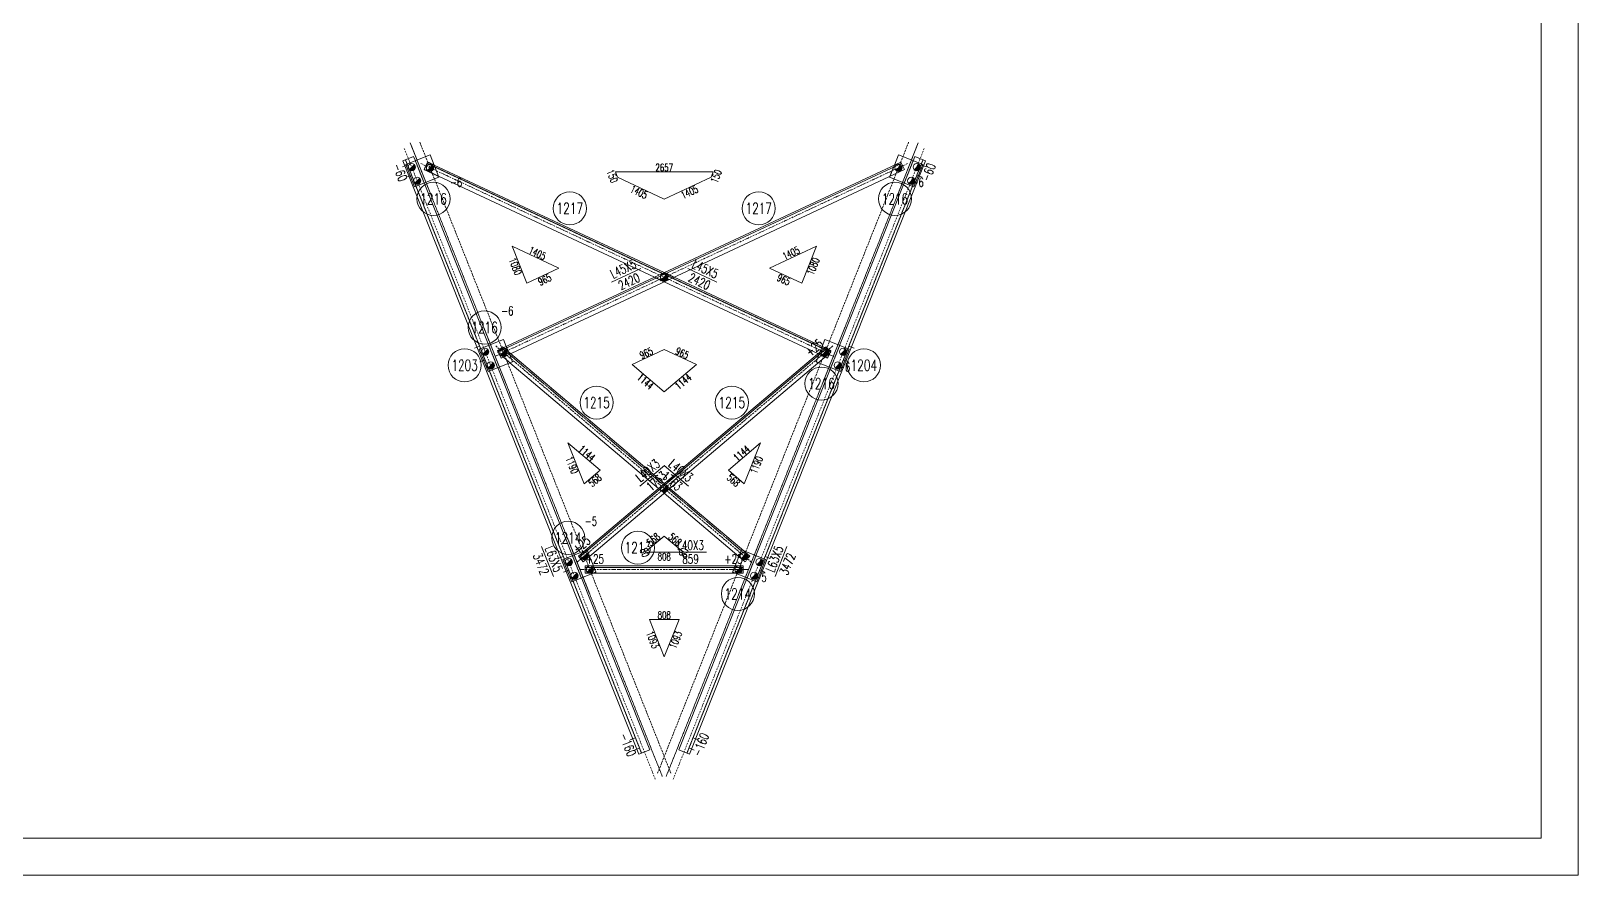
# Model space of a CAD drawing. Extents: x -62666 to 126696, y -48828 to 60042.
# Drawn here: x 118286 to 126696, y -48828 to -44240 of the extents above; entities that cross this region are included whole.
import ezdxf
from ezdxf.enums import TextEntityAlignment as Align

# ---------------------------------------------------------------- set-up
doc = ezdxf.new("R2010")
doc.units = 0
doc.header["$MEASUREMENT"] = 0
for name, pattern in [('Dash', [2.75, 2, -0.75]), ('DashDot', [15.6, 9, -3, 0.6, -3]), ('DashDotDot', [5.9, 4, -0.5, 0.2, -0.5, 0.2, -0.5])]:
    doc.linetypes.add(name, pattern=pattern)
doc.layers.get('0').update_dxf_attribs({"linetype": 'CONTINUOUS', "lineweight": 25})
doc.styles.get("Standard").update_dxf_attribs({"font": 'simplex.shx', "width": 0.7, "height": 3, "bigfont": 'gbhzfs.shx'})

# ---------------------------------------------------------------- blocks, each defined once
blk = doc.blocks.new('M16X40S')
at = {"color": 3, "linetype": 'Continuous', "lineweight": 13}
blk.add_line((-0.707, -0.707), (0.707, 0.707), dxfattribs=at)
blk.add_circle((0, 0), 1, dxfattribs=at)
for radius in [0.9, 0.8, 0.7, 0.6, 0.5, 0.4, 0.3, 0.2, 0.1]:
    blk.add_arc((0, 0), radius, 225, 45, dxfattribs=at)
blk = doc.blocks.new('M16X50S')
at = {"color": 3, "linetype": 'Continuous', "lineweight": 13}
blk.add_line((-1, -1), (1, 1), dxfattribs=at)
blk.add_circle((0, 0), 1, dxfattribs=at)
for radius in [0.9, 0.8, 0.7, 0.6, 0.5, 0.4, 0.3, 0.2, 0.1]:
    blk.add_arc((0, 0), radius, 225, 45, dxfattribs=at)

msp = doc.modelspace()

# ---------------------------------------------------------------- linework, layer by layer
at = {"color": 7, "linetype": 'Continuous', "lineweight": 18}
for p, q in [((126696.03669, -48827.58851), (126696.03669, -36947.58851)), ((126496.03669, -48627.58851), (126496.03669, -37147.58851)), ((110376.03669, -48627.58851), (126496.03669, -48627.58851)), ((109876.03669, -48827.58851), (126696.03669, -48827.58851))]:
    msp.add_line(p, q, dxfattribs=at)
at = {"color": 2, "linetype": 'DashDot', "lineweight": 0}
for p, q in [((120315.38712, -44877.71654), (121680.09657, -48307.18773)), ((120399.93855, -44844.0705), (121764.648, -48273.54169)), ((123057.22214, -44844.0705), (121692.51269, -48273.54169)), ((123141.77357, -44877.71654), (121777.06412, -48307.18773)), ((120405.57581, -44960.14626), (122652.14223, -46010.52228)), ((123051.58488, -44960.14626), (120805.01845, -46010.52228)), ((120812.85166, -45951.70521), (122204.19534, -47128.74151)), ((122644.31032, -45951.70412), (121252.96643, -47128.74059)), ((121269.53432, -47167.55009), (122187.62637, -47167.55009))]:
    msp.add_line(p, q, dxfattribs=at)
at = {"color": 6, "linetype": 'Continuous', "lineweight": 13}
for p, q in [((120347.93567, -44848.62029), (120469.94879, -45155.23535)), ((122987.2119, -45155.23535), (123109.22502, -44848.62029)), ((120747.37831, -45852.40686), (120869.39143, -46159.02193)), ((122587.76926, -46159.02193), (122709.78238, -45852.40686)), ((122132.86611, -47302.17899), (122254.87923, -46995.56393))]:
    msp.add_line(p, q, dxfattribs=at)
at = {"color": 6, "linetype": 'DashDotDot', "lineweight": 0}
for p, q in [((120353.48172, -44862.55734), (121718.19117, -48292.02852)), ((123103.67897, -44862.55734), (121738.96952, -48292.02852))]:
    msp.add_line(p, q, dxfattribs=at)
at = {"color": 1, "linetype": 'Dash', "lineweight": 0}
for p, q in [((120321.776, -44939.75026), (121605.14337, -48164.8114)), ((120423.68375, -45066.01906), (120375.61797, -44945.23131)), ((120423.43424, -44992.78177), (120442.49356, -44952.0173)), ((120501.65172, -45029.35214), (120423.43424, -44992.78177)), ((120439.10523, -44959.26432), (122631.31903, -45984.22791)), ((120442.49356, -44952.0173), (120477.36547, -44968.32156)), ((123135.38468, -44939.75026), (121852.01731, -48164.8114)), ((122979.79522, -44968.32156), (122955.50896, -45029.35214)), ((123033.47694, -45066.01906), (123081.54271, -44945.23131)), ((121728.58034, -45602.99929), (121675.45672, -45578.16148)), ((121728.58034, -45553.32368), (121781.70396, -45578.16148)), ((120823.12639, -46069.80564), (120775.06062, -45949.01789)), ((120822.8381, -45986.35014), (120848.67253, -45955.81194)), ((120890.02177, -46043.18557), (120822.8381, -45986.35014)), ((120843.50565, -45961.91958), (122189.04202, -47100.20422)), ((120848.67253, -45955.81194), (120893.27477, -45993.54413)), ((120886.58324, -45996.67274), (120869.91646, -45954.78964)), ((122575.85007, -45983.4228), (122554.12855, -46038.00828)), ((122615.64803, -46017.74537), (122563.88591, -45993.54413)), ((122587.24423, -45954.78964), (122634.70735, -45976.9809)), ((122634.70735, -45976.9809), (122615.64803, -46017.74537)), ((122634.0343, -46069.80564), (122682.10007, -45949.01789)), ((122554.12855, -46038.00828), (122567.13892, -46043.18557)), ((121728.58034, -46752.58174), (121697.61392, -46726.38505)), ((121728.58034, -46700.18836), (121759.54676, -46726.38505)), ((121278.02954, -47212.9627), (121229.96377, -47092.17495)), ((121308.94037, -47060.74733), (121296.54009, -47065.68184)), ((121322.88455, -47095.78859), (121308.94037, -47060.74733)), ((122168.37447, -47124.63479), (122134.27614, -47095.78859)), ((122160.62059, -47065.68184), (122194.2089, -47094.09658)), ((122194.2089, -47094.09658), (122168.37447, -47124.63479)), ((122179.13115, -47212.9627), (122227.19692, -47092.17495)), ((121357.00615, -47181.53508), (121343.4823, -47147.55009)), ((122113.67839, -47147.55009), (122100.15454, -47181.53508)), ((121341.89063, -47187.55009), (121357.00615, -47181.53508)), ((122100.15454, -47181.53508), (122115.27005, -47187.55009))]:
    msp.add_line(p, q, dxfattribs=at)
at = {"color": 7, "linetype": 'Continuous', "lineweight": 0}
for p, q in [((123018.05545, -44959.26432), (120825.84166, -45984.22791)), ((122613.65634, -45961.91848), (121268.11975, -47100.2033)), ((121299.53432, -47155.55009), (122157.62637, -47155.55009))]:
    msp.add_line(p, q, dxfattribs=at)
at = {"color": 1, "linetype": 'Continuous', "lineweight": 0}
for p, q in [((121462.85198, -45006.21192), (121473.94409, -45034.08602)), ((121994.3087, -45006.21192), (121462.85198, -45006.21192)), ((121473.94409, -45034.08602), (121728.58034, -45153.14051)), ((121728.58034, -45153.14051), (121983.2166, -45034.08602)), ((121983.2166, -45034.08602), (121994.3087, -45006.21192)), ((121156.06836, -45528.91121), (120901.4321, -45409.85672)), ((120901.4321, -45409.85672), (120981.32063, -45610.61404)), ((122555.72858, -45409.85672), (122301.09232, -45528.91121)), ((122475.84005, -45610.61404), (122555.72858, -45409.85672)), ((120981.32063, -45610.61404), (121156.06836, -45528.91121)), ((122301.09232, -45528.91121), (122475.84005, -45610.61404)), ((121728.58034, -45971.65341), (121553.83261, -46053.35623)), ((121903.32807, -46053.35623), (121728.58034, -45971.65341)), ((121553.83261, -46053.35623), (121728.58034, -46201.18773)), ((121728.58034, -46201.18773), (121903.32807, -46053.35623)), ((121379.95005, -46627.09882), (121205.20232, -46479.26732)), ((121205.20232, -46479.26732), (121293.22505, -46700.46564)), ((122251.95837, -46479.26732), (122077.21064, -46627.09882)), ((122163.93563, -46700.46564), (122251.95837, -46479.26732)), ((121293.22505, -46700.46564), (121379.95005, -46627.09882)), ((122077.21064, -46627.09882), (122163.93563, -46700.46564)), ((121728.58034, -46984.94478), (121641.85535, -47058.3116)), ((121815.30534, -47058.3116), (121728.58034, -46984.94478)), ((121641.85535, -47058.3116), (121647.77114, -47073.17778)), ((121647.77114, -47073.17778), (121809.38955, -47073.17778)), ((121809.38955, -47073.17778), (121815.30534, -47058.3116)), ((121809.38955, -47438.31135), (121647.77114, -47438.31135)), ((121647.77114, -47438.31135), (121728.58034, -47641.3823)), ((121728.58034, -47641.3823), (121809.38955, -47438.31135))]:
    msp.add_line(p, q, dxfattribs=at)
at = {"color": 7, "linetype": 'Continuous', "lineweight": 13}
for p, q in [((121600.68999, -45530.32579), (121442.16148, -45604.44536)), ((121856.47069, -45530.32579), (122014.9992, -45604.44536)), ((121729.82782, -46600.89543), (121596.22317, -46713.92108)), ((121727.33402, -46600.8964), (121860.93867, -46713.92205)), ((121061.37999, -47041.76788), (121126.08392, -47204.36678)), ((121784.09568, -47072.55009), (121959.09568, -47072.55009)), ((122395.78069, -47041.76788), (122331.07676, -47204.36678))]:
    msp.add_line(p, q, dxfattribs=at)
at = {"color": 6, "linetype": 'Dash', "lineweight": 13}
msp.add_line((121202.28146, -46995.56393), (121324.29458, -47302.17899), dxfattribs=at)
at = {"color": 3, "linetype": 'Continuous', "lineweight": 20}
for points in [[(120304.99401, -44978.71646), (120332.8681, -44967.62436)], [(123152.16668, -44978.71646), (123124.29258, -44967.62436)], [(120327.17821, -45034.46465), (120355.05231, -45023.37255)], [(123129.98248, -45034.46465), (123102.10838, -45023.37255)], [(120697.04191, -45963.9203), (120724.91601, -45952.82819)], [(122760.11878, -45963.9203), (122732.24468, -45952.82819)], [(120726.62085, -46038.25123), (120754.49495, -46027.15913)], [(122730.53983, -46038.25123), (122702.66574, -46027.15913)], [(121151.94506, -47107.07737), (121179.81916, -47095.98526)], [(122305.21562, -47107.07737), (122277.34153, -47095.98526)], [(121181.524, -47181.40829), (121209.3981, -47170.31619)], [(122275.63668, -47181.40829), (122247.76259, -47170.31619)], [(121543.99297, -48092.28121), (121571.86707, -48081.18911)], [(121913.16772, -48092.28121), (121885.29362, -48081.18911)], [(121566.17717, -48148.02941), (121594.05127, -48136.9373)], [(121890.98351, -48148.02941), (121863.10942, -48136.9373)]]:
    msp.add_lwpolyline(points, dxfattribs=at)
at = {"color": 7, "linetype": 'Continuous', "lineweight": 0}
for points in [[(120366.37456, -44922.0029), (120307.83895, -44945.29631)], [(120307.83895, -44945.29631), (121591.20632, -48170.35745)], [(120455.52372, -44913.43395), (120323.58633, -44965.93657)], [(120323.58633, -44965.93657), (120371.6521, -45086.72432)], [(120375.61797, -44945.23131), (120366.37456, -44922.0029)], [(120503.58949, -45034.22171), (120455.52372, -44913.43395)], [(120477.36547, -44968.32156), (121728.58034, -45553.32368)], [(123014.66713, -44952.0173), (120822.45334, -45976.9809)], [(120841.51266, -46017.74537), (123033.72645, -44992.78177)], [(123149.32173, -44945.29631), (121865.95436, -48170.35745)], [(123001.63697, -44913.43395), (122979.79522, -44968.32156)], [(123133.57436, -44965.93657), (123001.63697, -44913.43395)], [(123033.72645, -44992.78177), (123014.66713, -44952.0173)], [(123081.54271, -44945.23131), (123090.78613, -44922.0029)], [(123085.50858, -45086.72432), (123133.57436, -44965.93657)], [(123090.78613, -44922.0029), (123149.32173, -44945.29631)], [(120371.6521, -45086.72432), (120503.58949, -45034.22171)], [(120775.06062, -45949.01789), (120423.68375, -45066.01906)], [(121675.45672, -45578.16148), (120501.65172, -45029.35214)], [(122682.10007, -45949.01789), (123033.47694, -45066.01906)], [(122955.50896, -45029.35214), (122953.57119, -45034.22171)], [(122953.57119, -45034.22171), (123085.50858, -45086.72432)], [(121781.70396, -45578.16148), (122587.24423, -45954.78964)], [(122563.88591, -45993.54413), (121728.58034, -45602.99929)], [(120854.96636, -45917.22053), (120723.02897, -45969.72314)], [(120869.91646, -45954.78964), (120854.96636, -45917.22053)], [(122602.19433, -45917.22053), (122575.85007, -45983.4228)], [(122734.13171, -45969.72314), (122602.19433, -45917.22053)], [(120723.02897, -45969.72314), (120771.09474, -46090.5109)], [(120822.45334, -45976.9809), (120841.51266, -46017.74537)], [(120903.03213, -46038.00828), (120886.58324, -45996.67274)], [(120893.27477, -45993.54413), (121728.58034, -46700.18836)], [(122608.48945, -45955.81084), (121262.95286, -47094.09566)], [(121288.7873, -47124.63387), (122634.32388, -45986.34904)], [(122634.32388, -45986.34904), (122608.48945, -45955.81084)], [(122686.06594, -46090.5109), (122734.13171, -45969.72314)], [(120771.09474, -46090.5109), (120903.03213, -46038.00828)], [(121229.96377, -47092.17495), (120823.12639, -46069.80564)], [(121697.61392, -46726.38505), (120890.02177, -46043.18557)], [(122227.19692, -47092.17495), (122634.0343, -46069.80564)], [(122567.13892, -46043.18557), (122686.06594, -46090.5109)], [(122134.27614, -47095.78859), (121728.58034, -46752.58174)], [(121759.54676, -46726.38505), (122160.62059, -47065.68184)], [(121296.54009, -47065.68184), (121177.93212, -47112.88021)], [(121262.95286, -47094.09566), (121288.7873, -47124.63387)], [(121343.4823, -47147.55009), (121322.88455, -47095.78859)], [(122148.22031, -47060.74733), (122113.67839, -47147.55009)], [(122279.22857, -47112.88021), (122148.22031, -47060.74733)], [(121177.93212, -47112.88021), (121225.99789, -47233.66796)], [(121299.53432, -47147.55009), (122157.62637, -47147.55009)], [(121299.53432, -47187.55009), (121299.53432, -47147.55009)], [(122157.62637, -47147.55009), (122157.62637, -47187.55009)], [(122231.16279, -47233.66796), (122279.22857, -47112.88021)], [(121225.99789, -47233.66796), (121341.89063, -47187.55009)], [(121649.74193, -48147.06404), (121278.02954, -47212.9627)], [(122157.62637, -47187.55009), (121299.53432, -47187.55009)], [(121807.41876, -48147.06404), (122179.13115, -47212.9627)], [(122115.27005, -47187.55009), (122231.16279, -47233.66796)], [(121591.20632, -48170.35745), (121649.74193, -48147.06404)], [(121865.95436, -48170.35745), (121807.41876, -48147.06404)]]:
    msp.add_lwpolyline(points, dxfattribs=at)
at = {"color": 7, "linetype": 'Continuous', "lineweight": 13}
for centre in [(120474.22473, -45152.45753), (122982.93595, -45152.45753), (121215.16199, -45203.98999), (122241.9987, -45203.98999), (120752.39373, -45851.48732), (120643.64356, -46056.92063), (122813.51713, -46056.92063), (122583.49331, -46156.24411), (121361.12488, -46259.65809), (122096.03703, -46259.65705), (121206.83231, -46994.82925), (121585.565, -47048.55009), (122129.05473, -47299.58604)]:
    msp.add_circle(centre, 90, dxfattribs=at)

# ---------------------------------------------------------------- block references
at = {"color": 3, "linetype": 'Continuous', "lineweight": 13, "xscale": 19.99999999998545, "yscale": 19.99999999998545, "zscale": 19.99999999998182}
for name, p in [('M16X40S', (120356.05816, -44979.92156)), ('M16X40S', (120455.39906, -44983.44098)), ('M16X40S', (123001.76163, -44983.44098)), ('M16X40S', (123101.10253, -44979.92156)), ('M16X40S', (120385.6371, -45054.25249)), ('M16X40S', (123071.52359, -45054.25249)), ('M16X50S', (121728.58034, -45578.71343)), ('M16X40S', (120755.5008, -45983.70814)), ('M16X50S', (120854.8417, -45987.22756)), ('M16X50S', (122602.31585, -45987.23022)), ('M16X40S', (122701.65988, -45983.70814)), ('M16X40S', (120785.07974, -46058.03907)), ('M16X40S', (122672.08095, -46058.03907)), ('M16X40S', (121728.57797, -46726.38706)), ('M16X40S', (121294.95537, -47093.21916)), ('M16X40S', (122162.20531, -47093.21916)), ('M16X40S', (121210.40395, -47126.8652)), ('M16X40S', (121324.53432, -47167.55009)), ('M16X40S', (122132.62637, -47167.55009)), ('M16X40S', (122246.75674, -47126.8652)), ('M16X40S', (121239.98289, -47201.19613)), ('M16X40S', (122217.1778, -47201.19613))]:
    msp.add_blockref(name, p, dxfattribs=at)

# ---------------------------------------------------------------- texts
at = {"color": 7, "linetype": 'Continuous', "lineweight": 13, "width": 0.7}
for s, rotation, p in [('-60', 291.699381402, (120292.40751, -45007.94111)), ('-60', 68.300618598, (123164.75318, -45007.94111)), ('L45X5', 25.058311924, (121505.54297, -45533.41518)), ('L45X5', 334.941688076, (121951.61772, -45533.41518)), ('2420', 25.058311924, (121537.3085, -45601.35597)), ('2420', 334.941688076, (121919.85218, -45601.35597)), ('+25', 40.230249982, (122544.18827, -45961.08896)), ('L40X3', 40.230249982, (121638.80571, -46628.77868)), ('L40X3', 319.769750018, (121818.35613, -46628.77966)), ('1763', 40.230249982, (121687.24528, -46686.03782)), ('1763', 319.769750018, (121769.91656, -46686.0388)), ('+25', 40.230249982, (121278.81448, -47031.5584)), ('3472', 291.699381402, (121058.88934, -47136.93245)), ('L63X5', 291.699381402, (121128.57458, -47109.2022)), ('L63X5', 68.300618598, (122328.58611, -47109.2022)), ('3472', 68.300618598, (122398.27135, -47136.93245)), ('-160', 291.699381402, (121530.48213, -48119.18302)), ('-160', 68.300618598, (121926.67855, -48119.18302))]:
    msp.add_text(s, height=50, rotation=rotation, dxfattribs=at).set_placement(p, align=Align.MIDDLE_CENTER)
at = {"color": 7, "linetype": 'Continuous', "lineweight": 20, "width": 0.7}
for s, p in [('2657', (121728.58034, -44982.21192)), ('808', (121728.58034, -47097.17778)), ('808', (121728.58034, -47414.31135))]:
    msp.add_text(s, height=40, dxfattribs=at).set_placement(p, align=Align.MIDDLE_CENTER)
at = {"color": 7, "linetype": 'Continuous', "lineweight": 13, "width": 0.7}
for s, p in [('-6', (120564.22473, -45062.45753)), ('-6', (123072.93595, -45062.45753)), ('-6', (120842.39373, -45761.48732)), ('-6', (122673.49331, -46066.24411)), ('-5', (121296.83231, -46904.82925)), ('-5', (122219.05473, -47209.58604))]:
    msp.add_text(s, height=48, dxfattribs=at).set_placement(p, align=Align.MIDDLE_LEFT)
at = {"color": 7, "linetype": 'Continuous', "lineweight": 20, "width": 0.7}
for s, rotation, p in [('150', 291.699381402, (121446.09876, -45029.02265)), ('150', 68.300618598, (122011.06193, -45029.02265)), ('1405', 334.941688076, (121591.09724, -45115.35432)), ('1405', 25.058311924, (121866.06344, -45115.35432)), ('1405', 25.058311924, (122418.24548, -45447.64292)), ('1080', 291.699381402, (120919.07709, -45519.10906)), ('1405', 334.941688076, (121038.9152, -45447.64292)), ('1080', 68.300618598, (122538.0836, -45519.10906)), ('965', 25.058311924, (121078.85947, -45591.50368)), ('965', 334.941688076, (122378.30122, -45591.50368)), ('965', 25.058311924, (121631.04151, -45990.76377)), ('965', 334.941688076, (121826.11918, -45990.76377)), ('1144', 319.769750018, (121625.70582, -46145.59491)), ('1144', 40.230249982, (121831.45487, -46145.59491)), ('1144', 319.769750018, (121308.07684, -46534.86014)), ('1144', 40.230249982, (122149.08384, -46534.86014)), ('1190', 291.699381402, (121226.91441, -46598.74016)), ('1190', 68.300618598, (122230.24628, -46598.74016)), ('568', 40.230249982, (121352.08821, -46682.10515)), ('568', 319.769750018, (122105.07247, -46682.10515)), ('568', 40.230249982, (121669.71719, -47003.30526)), ('568', 319.769750018, (121787.4435, -47003.30526)), ('80', 291.699381402, (121622.51397, -47074.61837)), ('80', 68.300618598, (121834.64672, -47074.61837)), ('1093', 291.699381402, (121665.87646, -47548.72051)), ('1093', 68.300618598, (121791.28422, -47548.72051))]:
    msp.add_text(s, height=40, rotation=rotation, dxfattribs=at).set_placement(p, align=Align.MIDDLE_CENTER)
at = {"color": 7, "linetype": 'Continuous', "lineweight": 13, "width": 0.7}
for s, height, p in [('1216', 60, (120474.22473, -45152.45753)), ('1216', 60, (122982.93595, -45152.45753)), ('1217', 60, (121215.16199, -45203.98999)), ('1217', 60, (122241.9987, -45203.98999)), ('1216', 60, (120752.39373, -45851.48732)), ('1203', 60, (120643.64356, -46056.92063)), ('1204', 60, (122813.51713, -46056.92063)), ('1216', 60, (122583.49331, -46156.24411)), ('1215', 60, (121361.12488, -46259.65809)), ('1215', 60, (122096.03703, -46259.65705)), ('1214', 60, (121206.83231, -46994.82925)), ('L40X3', 50, (121871.59568, -47035.05009)), ('+25', 50, (121352.03432, -47110.05009)), ('1213', 60, (121585.565, -47048.55009)), ('859', 50, (121871.59568, -47110.05009)), ('+25', 50, (122105.12637, -47110.05009)), ('1214', 60, (122129.05473, -47299.58604))]:
    msp.add_text(s, height=height, dxfattribs=at).set_placement(p, align=Align.MIDDLE_CENTER)

doc.saveas('drawing.dxf')
